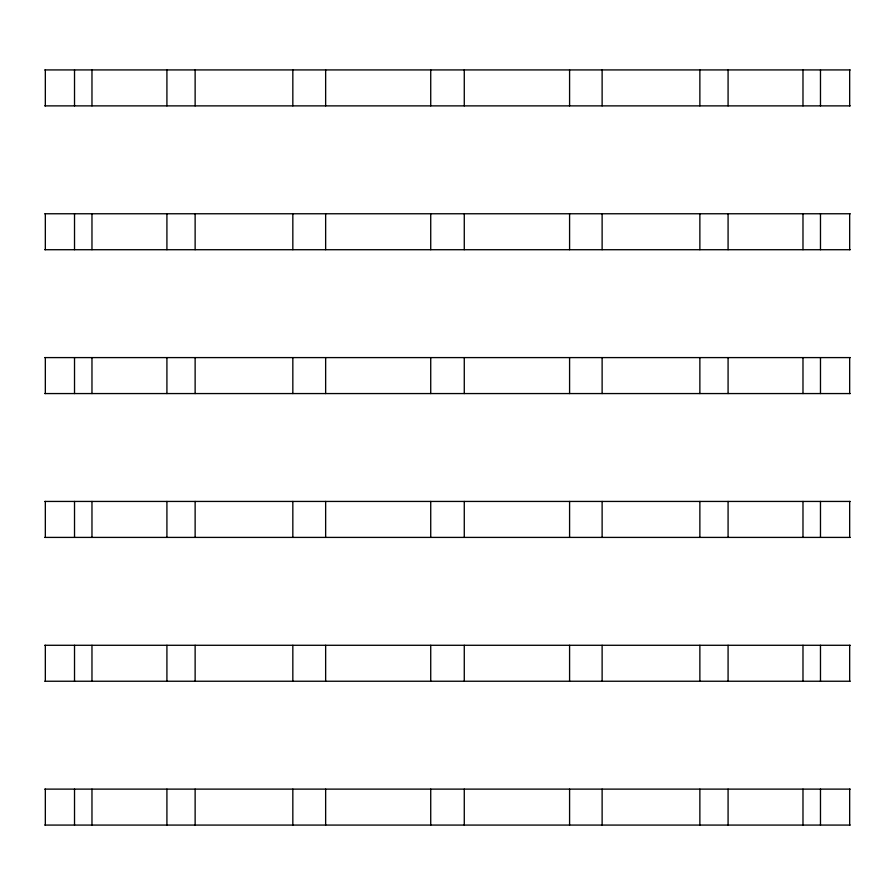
<?xml version="1.0" encoding="UTF-8"?>
<svg xmlns="http://www.w3.org/2000/svg" width="895" height="895" viewBox="0 0 895 895"><rect width="100%" height="100%" fill="white"/><g stroke="black" fill="none" stroke-linecap="round" stroke-linejoin="round"><path stroke-width="1.34" d="M44.75 69.922L850.25 69.922M44.75 105.878L850.25 105.878M44.75 213.76L850.25 213.76M44.75 249.716L850.25 249.716M44.75 357.597L850.25 357.597M44.75 393.565L850.25 393.565M44.75 501.435L850.25 501.435M44.75 537.403L850.25 537.403M44.75 645.284L850.25 645.284M44.75 681.24L850.25 681.24M44.75 789.121L850.25 789.121M44.75 825.078L850.25 825.078M849.668 69.922L849.668 105.878M849.668 213.76L849.668 249.716M849.668 357.597L849.668 393.565M849.668 501.435L849.668 537.403M849.668 645.284L849.668 681.24M849.668 789.121L849.668 825.078M820.48 69.922L820.48 105.878M820.48 213.76L820.48 249.716M820.48 357.597L820.48 393.565M820.48 501.435L820.48 537.403M820.48 645.284L820.48 681.24M820.48 789.121L820.48 825.078M802.983 69.922L802.983 105.878M802.983 213.76L802.983 249.716M802.983 357.597L802.983 393.565M802.983 501.435L802.983 537.403M802.983 645.284L802.983 681.24M802.983 789.121L802.983 825.078M728.082 69.922L728.082 105.878M728.082 213.76L728.082 249.716M728.082 357.597L728.082 393.565M728.082 501.435L728.082 537.403M728.082 645.284L728.082 681.24M728.082 789.121L728.082 825.078M699.868 69.922L699.868 105.878M699.868 213.76L699.868 249.716M699.868 357.597L699.868 393.565M699.868 501.435L699.868 537.403M699.868 645.284L699.868 681.24M699.868 789.121L699.868 825.078M602.122 69.922L602.122 105.878M602.122 213.76L602.122 249.716M602.122 357.597L602.122 393.565M602.122 501.435L602.122 537.403M602.122 645.284L602.122 681.24M602.122 789.121L602.122 825.078M569.589 69.922L569.589 105.878M569.589 213.76L569.589 249.716M569.589 357.597L569.589 393.565M569.589 501.435L569.589 537.403M569.589 645.284L569.589 681.24M569.589 789.121L569.589 825.078M464.27 69.922L464.27 105.878M464.27 213.76L464.27 249.716M464.27 357.597L464.27 393.565M464.27 501.435L464.27 537.403M464.27 645.284L464.27 681.24M464.27 789.121L464.27 825.078M430.73 69.922L430.73 105.878M430.73 213.76L430.73 249.716M430.73 357.597L430.73 393.565M430.73 501.435L430.73 537.403M430.73 645.284L430.73 681.24M430.73 789.121L430.73 825.078M325.646 69.922L325.646 105.878M325.646 213.76L325.646 249.716M325.646 357.597L325.646 393.565M325.646 501.435L325.646 537.403M325.646 645.284L325.646 681.24M325.646 789.121L325.646 825.078M292.833 69.922L292.833 105.878M292.833 213.76L292.833 249.716M292.833 357.597L292.833 393.565M292.833 501.435L292.833 537.403M292.833 645.284L292.833 681.24M292.833 789.121L292.833 825.078M195.132 69.922L195.132 105.878M195.132 213.76L195.132 249.716M195.132 357.597L195.132 393.565M195.132 501.435L195.132 537.403M195.132 645.284L195.132 681.24M195.132 789.121L195.132 825.078M166.917 69.922L166.917 105.878M166.917 213.76L166.917 249.716M166.917 357.597L166.917 393.565M166.917 501.435L166.917 537.403M166.917 645.284L166.917 681.24M166.917 789.121L166.917 825.078M91.972 69.922L91.972 105.878M91.972 213.76L91.972 249.716M91.972 357.597L91.972 393.565M91.972 501.435L91.972 537.403M91.972 645.284L91.972 681.24M91.972 789.121L91.972 825.078M74.52 69.922L74.52 105.878M74.52 213.76L74.52 249.716M74.52 357.597L74.52 393.565M74.52 501.435L74.52 537.403M74.52 645.284L74.52 681.24M74.52 789.121L74.52 825.078M45.332 69.922L45.332 105.878M45.332 213.76L45.332 249.716M45.332 357.597L45.332 393.565M45.332 501.435L45.332 537.403M45.332 645.284L45.332 681.24M45.332 789.121L45.332 825.078"/></g></svg>
